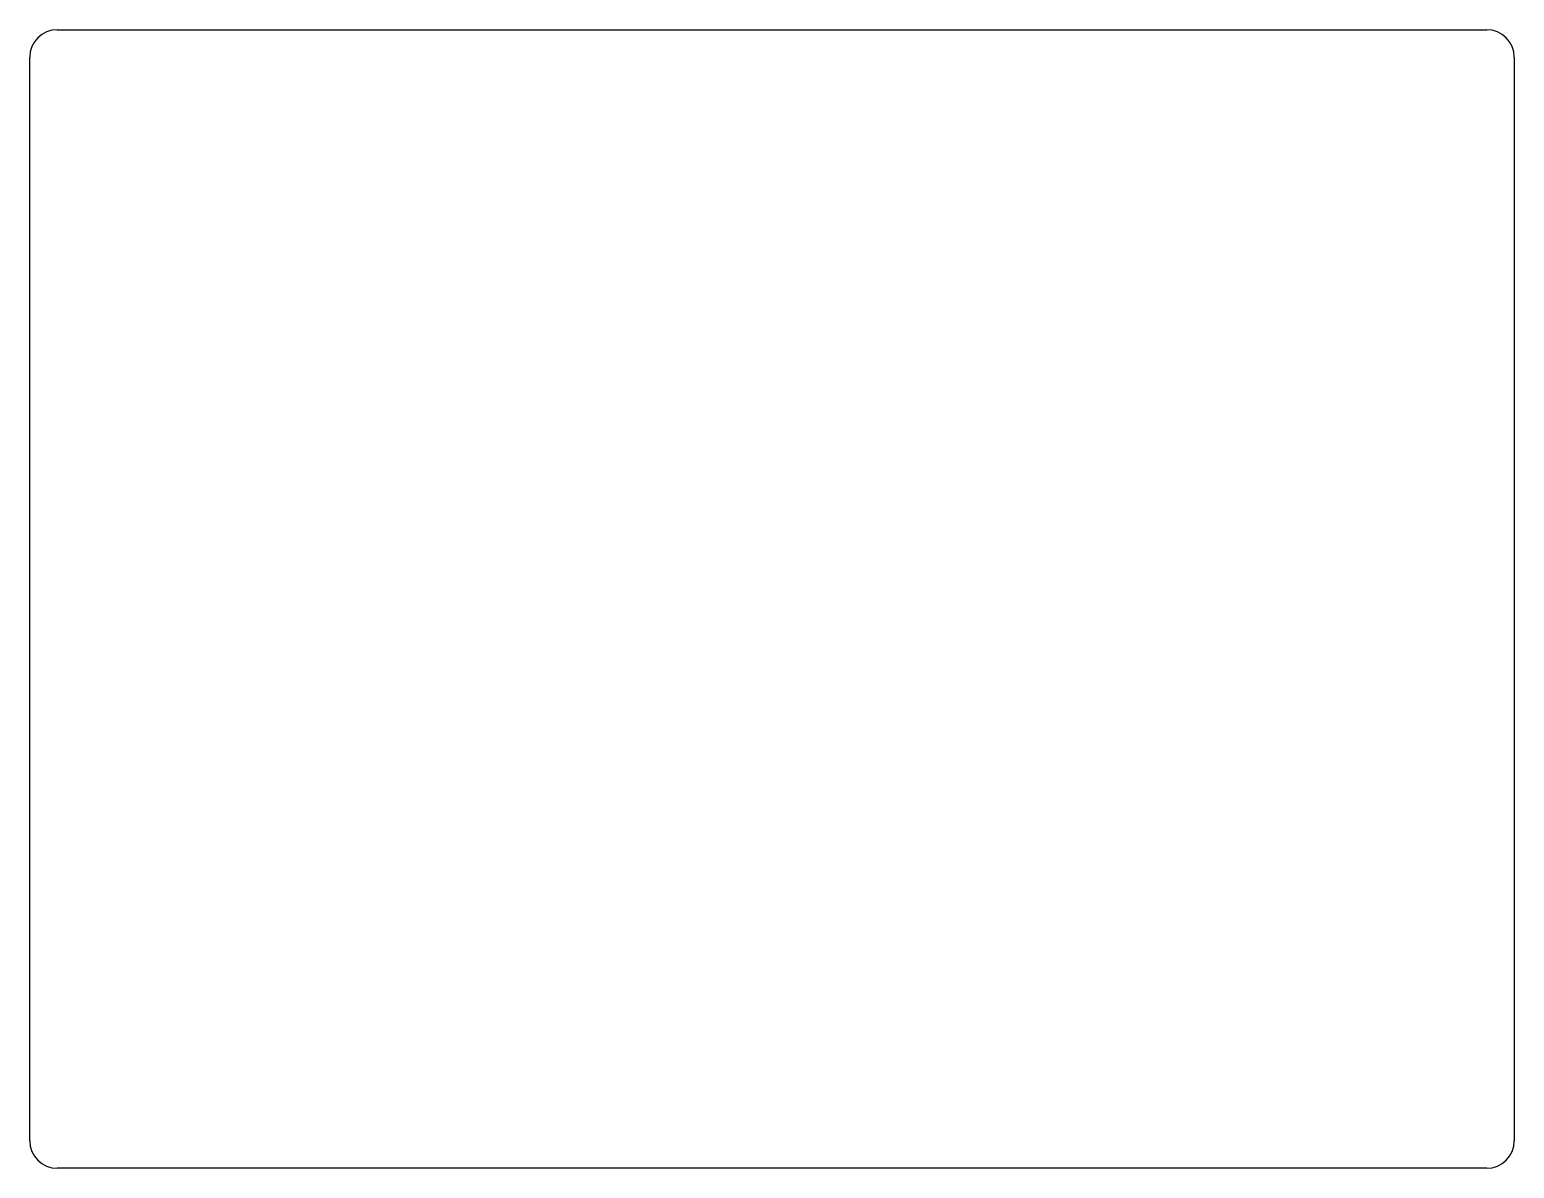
# Model space of a CAD drawing. Header units: millimetres. Extents: x -21.5 to 21.5, y 13.5 to 46.5.
import ezdxf

# ---------------------------------------------------------------- set-up
doc = ezdxf.new("R2010")
doc.units = ezdxf.units.MM

msp = doc.modelspace()

# ---------------------------------------------------------------- linework, layer by layer
for p, q in [((-20.7, 46.5, 0.1), (20.7, 46.5, 0.1)), ((-21.5, 14.3, 0.1), (-21.5, 45.7, 0.1)), ((21.5, 45.7, 0.1), (21.5, 14.3, 0.1)), ((20.7, 13.5, 0.1), (-20.7, 13.5, 0.1))]:
    msp.add_line(p, q)
for centre, start, end in [((-20.7, 45.7, 0.1), 90, 180), ((20.7, 45.7, 0.1), 0, 90), ((-20.7, 14.3, 0.1), 180, 270), ((20.7, 14.3, 0.1), -90, 0)]:
    msp.add_arc(centre, 0.8, start, end)

doc.saveas('drawing.dxf')
